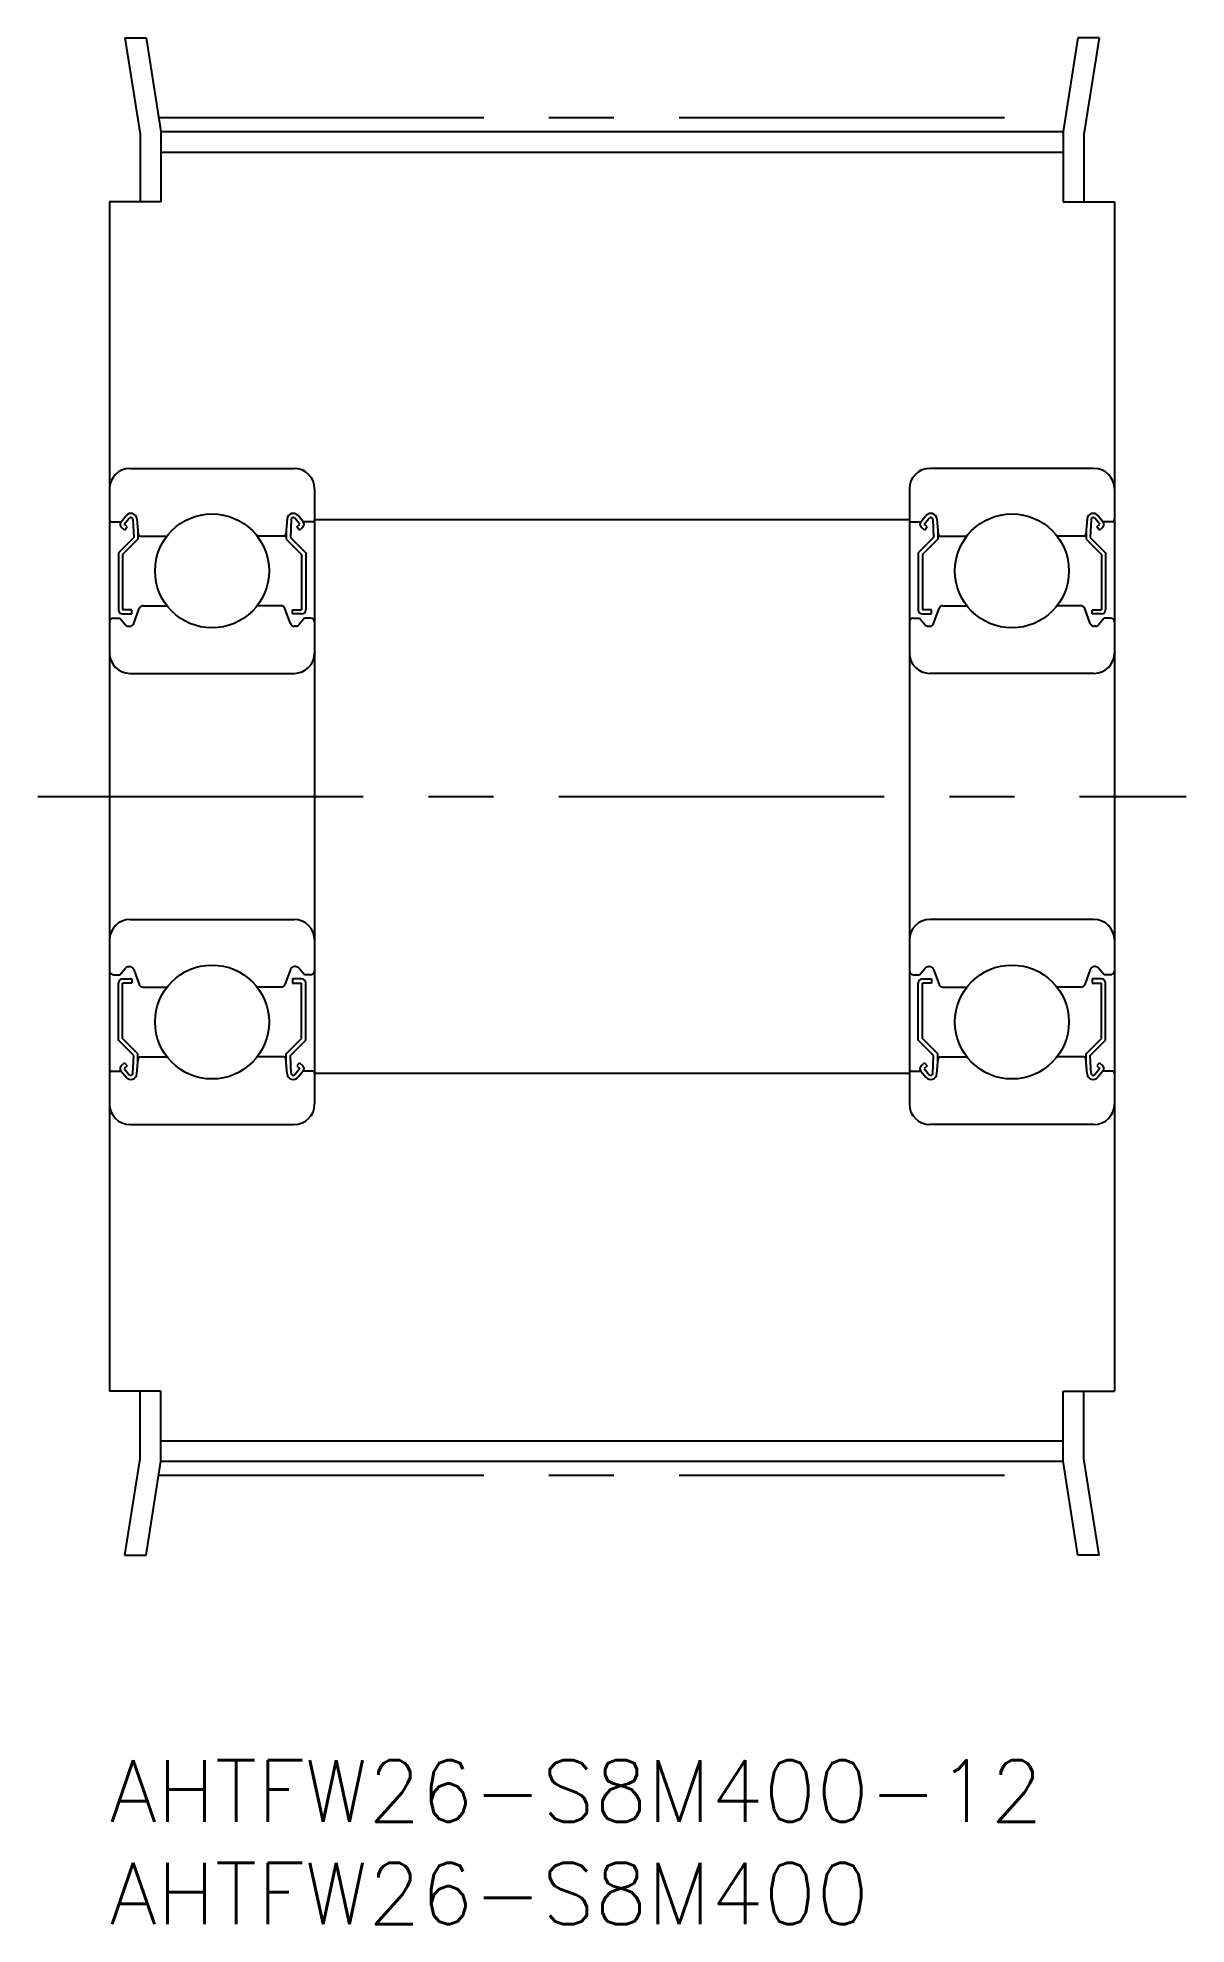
# Model space of a CAD drawing. Extents: x -3.5 to 52.5, y -8 to 84.
import ezdxf

# ---------------------------------------------------------------- set-up
doc = ezdxf.new("R2010")
doc.units = 0
doc.header["$LTSCALE"] = 0.5
doc.linetypes.add('CENTER', pattern=[50.8, 31.75, -6.35, 6.35, -6.35])
for name, color, linetype in [('MSM_CENTER', 1, 'CENTER'), ('MSM_CONTINUOUS', 7, 'CONTINUOUS'), ('MSM_PART_NUMBER', 7, 'CONTINUOUS')]:
    doc.layers.add(name, color=color, linetype=linetype)
doc.styles.get("Standard").update_dxf_attribs({"font": 'txt.shx', "height": 3, "bigfont": 'bigfont.shx'})

# ---------------------------------------------------------------- blocks, each defined once
blk = doc.blocks.new('*U2')
at = {"layer": 'MSM_PART_NUMBER'}
blk.add_text('AHTFW26-S8M400-12', height=3, dxfattribs=at).set_placement((0, -3))
blk = doc.blocks.new('*U3')
at = {"layer": 'MSM_PART_NUMBER'}
blk.add_text('AHTFW26-S8M400', height=3, dxfattribs=at).set_placement((0, -8))

msp = doc.modelspace()

# ---------------------------------------------------------------- linework, layer by layer
at = {"layer": 'MSM_CENTER'}
for p, q in [((2.368, 80.105), (46.632, 80.105)), ((-3.5, 47), (52.5, 47)), ((2.368, 13.895), (46.632, 13.895))]:
    msp.add_line(p, q, dxfattribs=at)
at = {"layer": 'MSM_CONTINUOUS'}
for p, q in [((0.753, 84), (1.5, 79.297)), ((0.753, 84), (1.784, 84)), ((1.784, 84), (2.5, 79.42)), ((47.216, 84), (46.5, 79.42)), ((48.247, 84), (47.216, 84)), ((48.247, 84), (47.5, 79.297)), ((1.5, 79.297), (1.5, 76)), ((2.5, 79.42), (2.5, 76)), ((2.5, 79.42), (46.5, 79.42)), ((46.5, 79.42), (46.5, 76)), ((47.5, 79.297), (47.5, 76)), ((2.5, 78.425), (46.5, 78.425)), ((2.5, 76), (0, 76)), ((0, 76), (0, 18)), ((46.5, 76), (49, 76)), ((49, 76), (49, 18)), ((1, 63), (9, 63)), ((48, 63), (40, 63)), ((10, 62), (10, 32)), ((39, 62), (39, 32)), ((0.1, 60.4), (0.56, 60.4)), ((0.56, 60.4), (0.81, 60.697)), ((0.738, 59.99), (0.585, 60.118)), ((0.713, 60.271), (0.963, 60.569)), ((0.866, 60.143), (0.713, 60.271)), ((0.738, 59.99), (0.866, 60.143)), ((1.14, 60.51), (1.183, 59.633)), ((1.338, 60.531), (1.403, 59.791)), ((1.383, 60.02), (1.383, 59.55)), ((8.662, 60.531), (8.597, 59.791)), ((8.617, 60.02), (8.617, 59.55)), ((8.86, 60.51), (8.817, 59.633)), ((9.287, 60.271), (9.037, 60.569)), ((9.134, 60.143), (9.287, 60.271)), ((9.262, 59.99), (9.134, 60.143)), ((9.44, 60.4), (9.19, 60.697)), ((9.262, 59.99), (9.415, 60.118)), ((9.9, 60.4), (9.44, 60.4)), ((10, 60.5), (39, 60.5)), ((39.1, 60.4), (39.56, 60.4)), ((39.56, 60.4), (39.81, 60.697)), ((39.738, 59.99), (39.585, 60.118)), ((39.713, 60.271), (39.963, 60.569)), ((39.866, 60.143), (39.713, 60.271)), ((39.738, 59.99), (39.866, 60.143)), ((40.14, 60.51), (40.183, 59.633)), ((40.338, 60.531), (40.403, 59.791)), ((40.383, 60.02), (40.383, 59.55)), ((47.662, 60.531), (47.597, 59.791)), ((47.617, 60.02), (47.617, 59.55)), ((47.86, 60.51), (47.817, 59.633)), ((48.287, 60.271), (48.037, 60.569)), ((48.134, 60.143), (48.287, 60.271)), ((48.262, 59.99), (48.134, 60.143)), ((48.44, 60.4), (48.19, 60.697)), ((48.262, 59.99), (48.415, 60.118)), ((48.9, 60.4), (48.44, 60.4)), ((1.183, 59.633), (0.433, 58.883)), ((0.433, 58.883), (0.433, 56.1)), ((1.383, 59.55), (0.633, 58.8)), ((1.503, 59.7), (2.803, 59.7)), ((8.497, 59.7), (7.197, 59.7)), ((8.617, 59.55), (9.367, 58.8)), ((8.817, 59.633), (9.567, 58.883)), ((9.567, 58.883), (9.567, 56.1)), ((40.183, 59.633), (39.433, 58.883)), ((39.433, 58.883), (39.433, 56.1)), ((40.383, 59.55), (39.633, 58.8)), ((40.503, 59.7), (41.803, 59.7)), ((47.497, 59.7), (46.197, 59.7)), ((47.617, 59.55), (48.367, 58.8)), ((47.817, 59.633), (48.567, 58.883)), ((48.567, 58.883), (48.567, 56.1)), ((0.633, 58.8), (0.633, 56.1)), ((9.367, 58.8), (9.367, 56.1)), ((39.633, 58.8), (39.633, 56.1)), ((48.367, 58.8), (48.367, 56.1)), ((1.182, 55.432), (1.45, 56.168)), ((1.638, 56.3), (2.803, 56.3)), ((8.362, 56.3), (7.197, 56.3)), ((8.818, 55.432), (8.55, 56.168)), ((40.182, 55.432), (40.45, 56.168)), ((40.638, 56.3), (41.803, 56.3)), ((47.362, 56.3), (46.197, 56.3)), ((47.818, 55.432), (47.55, 56.168)), ((0.2, 55.7), (0.5, 55.7)), ((0.5, 55.7), (0.776, 55.371)), ((1.083, 56.1), (0.633, 56.1)), ((0.633, 55.9), (1.083, 55.9)), ((0.929, 55.3), (0.994, 55.3)), ((1.083, 55.9), (1.083, 56.1)), ((8.917, 56.1), (9.367, 56.1)), ((8.917, 55.9), (8.917, 56.1)), ((9.367, 55.9), (8.917, 55.9)), ((9.071, 55.3), (9.006, 55.3)), ((9.5, 55.7), (9.224, 55.371)), ((9.8, 55.7), (9.5, 55.7)), ((39.2, 55.7), (39.5, 55.7)), ((39.5, 55.7), (39.776, 55.371)), ((40.083, 56.1), (39.633, 56.1)), ((39.633, 55.9), (40.083, 55.9)), ((39.929, 55.3), (39.994, 55.3)), ((40.083, 55.9), (40.083, 56.1)), ((47.917, 56.1), (48.367, 56.1)), ((47.917, 55.9), (47.917, 56.1)), ((48.367, 55.9), (47.917, 55.9)), ((48.071, 55.3), (48.006, 55.3)), ((48.5, 55.7), (48.224, 55.371)), ((48.8, 55.7), (48.5, 55.7)), ((1, 53), (9, 53)), ((48, 53), (40, 53)), ((1, 41), (9, 41)), ((48, 41), (40, 41)), ((0.929, 38.7), (0.994, 38.7)), ((9.071, 38.7), (9.006, 38.7)), ((39.929, 38.7), (39.994, 38.7)), ((48.071, 38.7), (48.006, 38.7)), ((0.2, 38.3), (0.5, 38.3)), ((0.433, 35.117), (0.433, 37.9)), ((0.5, 38.3), (0.776, 38.629)), ((0.633, 38.1), (1.083, 38.1)), ((0.633, 35.2), (0.633, 37.9)), ((1.083, 37.9), (0.633, 37.9)), ((1.083, 38.1), (1.083, 37.9)), ((1.182, 38.568), (1.45, 37.832)), ((8.818, 38.568), (8.55, 37.832)), ((9.367, 38.1), (8.917, 38.1)), ((8.917, 38.1), (8.917, 37.9)), ((8.917, 37.9), (9.367, 37.9)), ((9.5, 38.3), (9.224, 38.629)), ((9.367, 35.2), (9.367, 37.9)), ((9.8, 38.3), (9.5, 38.3)), ((9.567, 35.117), (9.567, 37.9)), ((39.2, 38.3), (39.5, 38.3)), ((39.433, 35.117), (39.433, 37.9)), ((39.5, 38.3), (39.776, 38.629)), ((39.633, 38.1), (40.083, 38.1)), ((40.083, 37.9), (39.633, 37.9)), ((39.633, 35.2), (39.633, 37.9)), ((40.083, 38.1), (40.083, 37.9)), ((40.182, 38.568), (40.45, 37.832)), ((47.818, 38.568), (47.55, 37.832)), ((47.917, 38.1), (47.917, 37.9)), ((48.367, 38.1), (47.917, 38.1)), ((47.917, 37.9), (48.367, 37.9)), ((48.5, 38.3), (48.224, 38.629)), ((48.367, 35.2), (48.367, 37.9)), ((48.8, 38.3), (48.5, 38.3)), ((48.567, 35.117), (48.567, 37.9)), ((1.638, 37.7), (2.803, 37.7)), ((8.362, 37.7), (7.197, 37.7)), ((40.638, 37.7), (41.803, 37.7)), ((47.362, 37.7), (46.197, 37.7)), ((1.183, 34.367), (0.433, 35.117)), ((1.383, 34.45), (0.633, 35.2)), ((8.617, 34.45), (9.367, 35.2)), ((8.817, 34.367), (9.567, 35.117)), ((40.183, 34.367), (39.433, 35.117)), ((40.383, 34.45), (39.633, 35.2)), ((47.617, 34.45), (48.367, 35.2)), ((47.817, 34.367), (48.567, 35.117)), ((1.14, 33.49), (1.183, 34.367)), ((1.338, 33.469), (1.403, 34.209)), ((1.383, 33.98), (1.383, 34.45)), ((1.503, 34.3), (2.803, 34.3)), ((8.497, 34.3), (7.197, 34.3)), ((8.662, 33.469), (8.597, 34.209)), ((8.617, 33.98), (8.617, 34.45)), ((8.86, 33.49), (8.817, 34.367)), ((40.14, 33.49), (40.183, 34.367)), ((40.338, 33.469), (40.403, 34.209)), ((40.383, 33.98), (40.383, 34.45)), ((40.503, 34.3), (41.803, 34.3)), ((47.497, 34.3), (46.197, 34.3)), ((47.662, 33.469), (47.597, 34.209)), ((47.617, 33.98), (47.617, 34.45)), ((47.86, 33.49), (47.817, 34.367)), ((0.1, 33.6), (0.56, 33.6)), ((0.56, 33.6), (0.81, 33.303)), ((0.738, 34.01), (0.585, 33.882)), ((0.866, 33.857), (0.713, 33.729)), ((0.713, 33.729), (0.963, 33.431)), ((0.738, 34.01), (0.866, 33.857)), ((9.287, 33.729), (9.037, 33.431)), ((9.262, 34.01), (9.134, 33.857)), ((9.134, 33.857), (9.287, 33.729)), ((9.44, 33.6), (9.19, 33.303)), ((9.262, 34.01), (9.415, 33.882)), ((9.9, 33.6), (9.44, 33.6)), ((10, 33.5), (39, 33.5)), ((39.1, 33.6), (39.56, 33.6)), ((39.56, 33.6), (39.81, 33.303)), ((39.738, 34.01), (39.585, 33.882)), ((39.866, 33.857), (39.713, 33.729)), ((39.713, 33.729), (39.963, 33.431)), ((39.738, 34.01), (39.866, 33.857)), ((48.287, 33.729), (48.037, 33.431)), ((48.262, 34.01), (48.134, 33.857)), ((48.134, 33.857), (48.287, 33.729)), ((48.44, 33.6), (48.19, 33.303)), ((48.262, 34.01), (48.415, 33.882)), ((48.9, 33.6), (48.44, 33.6)), ((1, 31), (9, 31)), ((3, 31), (3, 31)), ((48, 31), (40, 31)), ((2.5, 18), (0, 18)), ((1.5, 14.703), (1.5, 18)), ((2.5, 14.58), (2.5, 18)), ((46.5, 18), (49, 18)), ((46.5, 14.58), (46.5, 18)), ((47.5, 14.703), (47.5, 18)), ((2.5, 15.575), (46.5, 15.575)), ((0.753, 10), (1.5, 14.703)), ((1.784, 10), (2.5, 14.58)), ((2.5, 14.58), (46.5, 14.58)), ((47.216, 10), (46.5, 14.58)), ((48.247, 10), (47.5, 14.703)), ((0.753, 10), (1.784, 10)), ((48.247, 10), (47.216, 10))]:
    msp.add_line(p, q, dxfattribs=at)
for centre in [(5, 58), (44, 58), (5, 36), (44, 36)]:
    msp.add_circle(centre, 2.778, dxfattribs=at)
for centre, radius, start, end in [((1, 62), 1, 90, 180), ((9, 62), 1, 0, 90), ((40, 62), 1, 90, 180), ((48, 62), 1, 0, 90), ((1.039, 60.505), 0.3, 4.99683, 140.00119), ((8.961, 60.505), 0.3, 39.99881, 175.00317), ((40.039, 60.505), 0.3, 4.99683, 140.00119), ((47.961, 60.505), 0.3, 39.99881, 175.00317), ((0.1, 60.5), 0.1, 180, 270), ((0.713, 60.271), 0.2, 140.00119, 230.08703), ((1.04, 60.505), 0.1, 2.81979, 140.00022), ((8.96, 60.505), 0.1, 39.99978, 177.18021), ((9.287, 60.271), 0.2, 309.91297, 39.99881), ((9.9, 60.5), 0.1, 270, 0), ((39.1, 60.5), 0.1, 180, 270), ((39.713, 60.271), 0.2, 140.00119, 230.08703), ((40.04, 60.505), 0.1, 2.81979, 140.00022), ((47.96, 60.505), 0.1, 39.99978, 177.18021), ((48.287, 60.271), 0.2, 309.91297, 39.99881), ((48.9, 60.5), 0.1, 270, 0), ((1.503, 59.8), 0.1, 184.99683, 270), ((8.497, 59.8), 0.1, 270, 355.00317), ((40.503, 59.8), 0.1, 184.99683, 270), ((47.497, 59.8), 0.1, 270, 355.00317), ((1.638, 56.1), 0.2, 90, 159.99165), ((8.362, 56.1), 0.2, 20.00835, 90), ((40.638, 56.1), 0.2, 90, 159.99165), ((47.362, 56.1), 0.2, 20.00835, 90), ((0.2, 55.5), 0.2, 90, 180), ((0.633, 56.1), 0.2, 180, 270), ((0.929, 55.5), 0.2, 219.9952, 270), ((0.994, 55.5), 0.2, 270, 339.99165), ((9.006, 55.5), 0.2, 200.00835, 270), ((9.071, 55.5), 0.2, 270, 320.0048), ((9.367, 56.1), 0.2, 270, 0), ((9.8, 55.5), 0.2, 0, 90), ((39.2, 55.5), 0.2, 90, 180), ((39.633, 56.1), 0.2, 180, 270), ((39.929, 55.5), 0.2, 219.9952, 270), ((39.994, 55.5), 0.2, 270, 339.99165), ((48.006, 55.5), 0.2, 200.00835, 270), ((48.071, 55.5), 0.2, 270, 320.0048), ((48.367, 56.1), 0.2, 270, 0), ((48.8, 55.5), 0.2, 0, 90), ((1, 54), 1, 180, 270), ((9, 54), 1, 270, 0), ((40, 54), 1, 180, 270), ((48, 54), 1, 270, 0), ((1, 40), 1, 90, 180), ((9, 40), 1, 0, 90), ((40, 40), 1, 90, 180), ((48, 40), 1, 0, 90), ((0.929, 38.5), 0.2, 90, 140.0048), ((0.994, 38.5), 0.2, 20.00835, 90), ((9.006, 38.5), 0.2, 90, 159.99165), ((9.071, 38.5), 0.2, 39.9952, 90), ((39.929, 38.5), 0.2, 90, 140.0048), ((39.994, 38.5), 0.2, 20.00835, 90), ((48.006, 38.5), 0.2, 90, 159.99165), ((48.071, 38.5), 0.2, 39.9952, 90), ((0.2, 38.5), 0.2, 180, 270), ((0.633, 37.9), 0.2, 90, 180), ((1.638, 37.9), 0.2, 200.00835, 270), ((8.362, 37.9), 0.2, 270, 339.99165), ((9.367, 37.9), 0.2, 0, 90), ((9.8, 38.5), 0.2, 270, 0), ((39.2, 38.5), 0.2, 180, 270), ((39.633, 37.9), 0.2, 90, 180), ((40.638, 37.9), 0.2, 200.00835, 270), ((47.362, 37.9), 0.2, 270, 339.99165), ((48.367, 37.9), 0.2, 0, 90), ((48.8, 38.5), 0.2, 270, 0), ((1.503, 34.2), 0.1, 90, 175.00317), ((8.497, 34.2), 0.1, 4.99683, 90), ((40.503, 34.2), 0.1, 90, 175.00317), ((47.497, 34.2), 0.1, 4.99683, 90), ((0.1, 33.5), 0.1, 90, 180), ((0.713, 33.729), 0.2, 129.91297, 219.99881), ((1.039, 33.495), 0.3, 219.99881, 355.00317), ((1.04, 33.495), 0.1, 219.99978, 357.18021), ((8.961, 33.495), 0.3, 184.99683, 320.00119), ((8.96, 33.495), 0.1, 182.81979, 320.00022), ((9.287, 33.729), 0.2, 320.00119, 50.08703), ((9.9, 33.5), 0.1, 0, 90), ((39.1, 33.5), 0.1, 90, 180), ((39.713, 33.729), 0.2, 129.91297, 219.99881), ((40.039, 33.495), 0.3, 219.99881, 355.00317), ((40.04, 33.495), 0.1, 219.99978, 357.18021), ((47.961, 33.495), 0.3, 184.99683, 320.00119), ((47.96, 33.495), 0.1, 182.81979, 320.00022), ((48.287, 33.729), 0.2, 320.00119, 50.08703), ((48.9, 33.5), 0.1, 0, 90), ((1, 32), 1, 180, 270), ((9, 32), 1, 270, 0), ((40, 32), 1, 180, 270), ((48, 32), 1, 270, 0)]:
    msp.add_arc(centre, radius, start, end, dxfattribs=at)

# ---------------------------------------------------------------- block references
for name in ['*U2', '*U3']:
    msp.add_blockref(name, (0, 0), dxfattribs=at)

doc.saveas('drawing.dxf')
